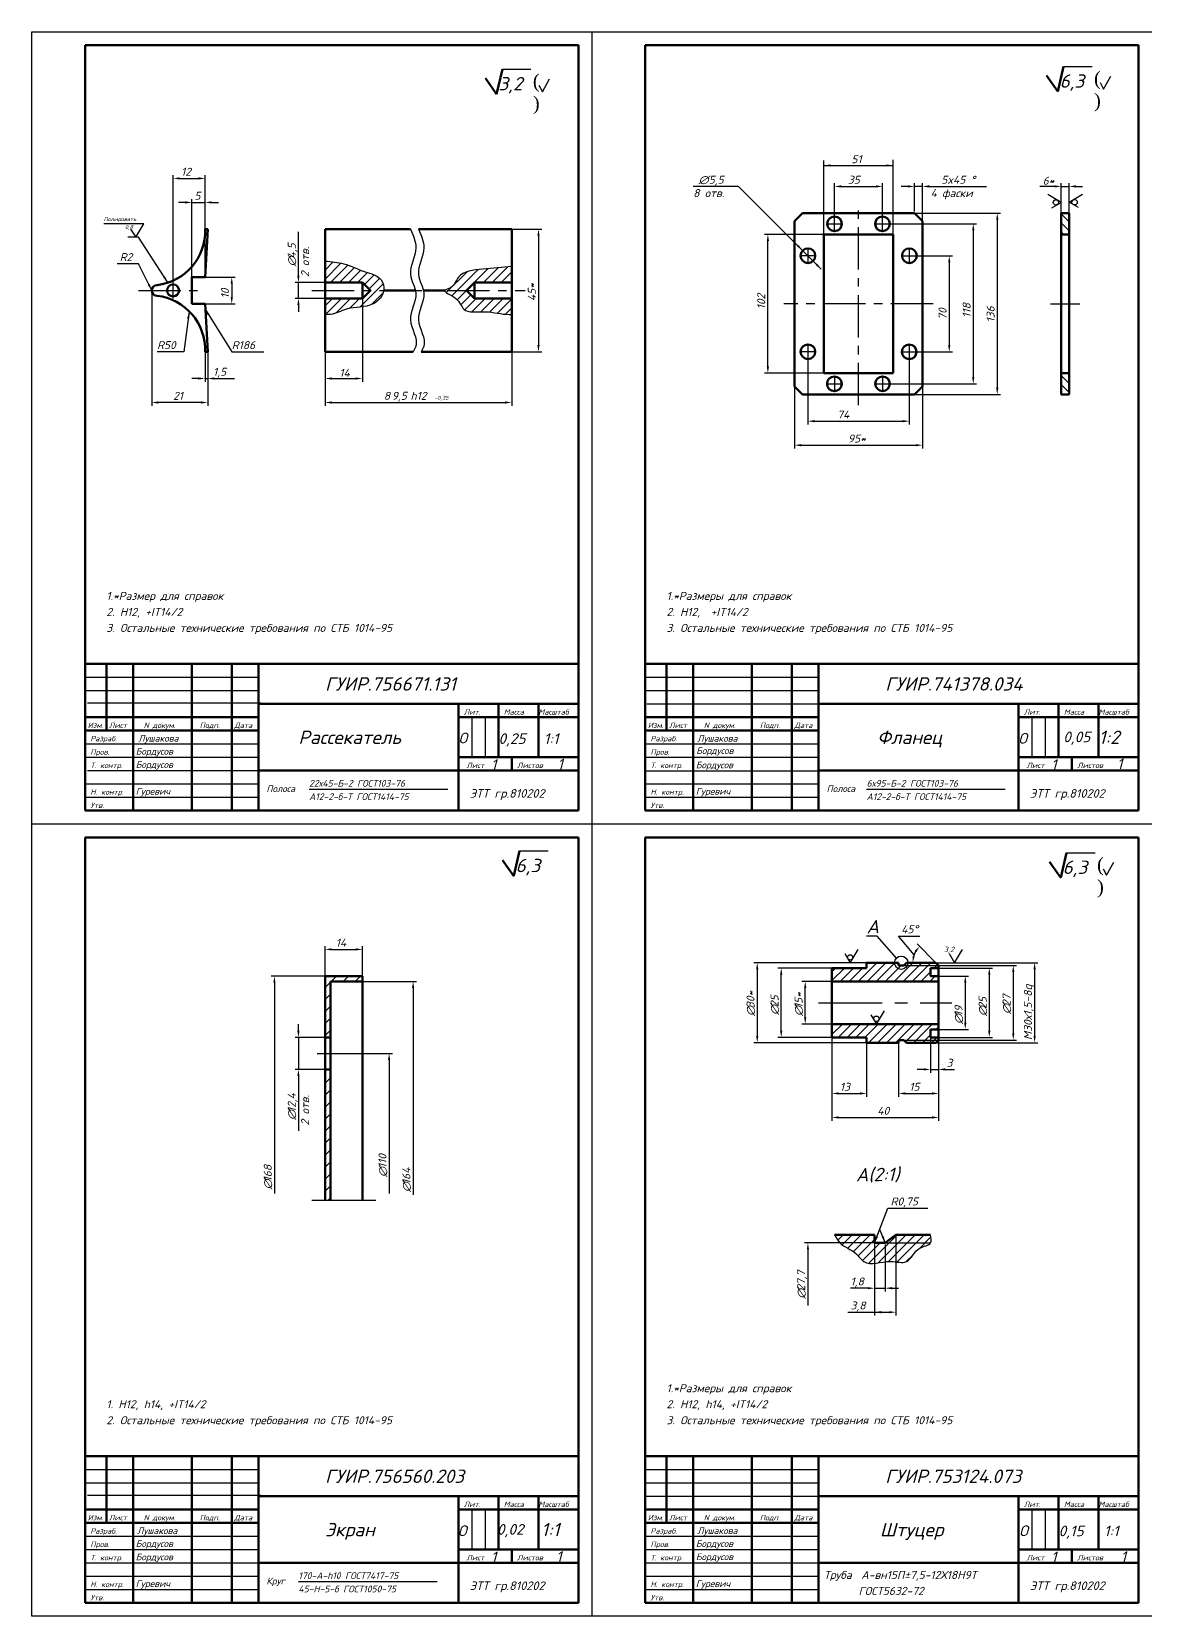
# Model space of a CAD drawing. Header units: millimetres. Extents: x 0 to 840, y 0 to 594.
# Drawn here: x 0 to 418, y 0 to 594 of the extents above; entities that cross this region are included whole.
import ezdxf

# ---------------------------------------------------------------- set-up
doc = ezdxf.new("R2010")
doc.units = ezdxf.units.MM
doc.linetypes.add('CENTER', pattern=[50.8, 31.75, -6.35, 6.35, -6.35])
for name, color, linetype in [('1', 2, 'Continuous'), ('Razmer', 3, 'Continuous'), ('разм', 3, 'Continuous'), ('РАМКА', 7, 'Continuous'), ('тон', 2, 'Continuous')]:
    doc.layers.add(name, color=color, linetype=linetype)
doc.layers.add('2', color=1, linetype='Continuous', lineweight=60)
doc.layers.add('тол', color=1, linetype='Continuous', lineweight=60)
doc.styles.add('ADRF1', font='romans', dxfattribs={"oblique": 15})
doc.dimstyles.new('ISO-25', dxfattribs={"dimtxt": 2.5, "dimasz": 2.5, "dimexe": 1.25, "dimexo": 0.625, "dimtad": 1, "dimtxsty": 'Standard', "dimcen": 2.5, "dimadec": 0, "dimazin": 0, "dimtfac": 1, "dimtmove": 0, "dimatfit": 3, "dimfxl": 1, "dimarcsym": 0})

msp = doc.modelspace()

# ---------------------------------------------------------------- hatches: boundary and pattern name
at = {"layer": '1'}
h = msp.add_hatch(dxfattribs=at)
h.set_pattern_fill('ANSI31', scale=0.75, style=0)
h.set_pattern_definition([(45, (220, 0), (-1.683798, 1.683798), [])])
h.paths.add_polyline_path([(325, 216), (327, 216), (340, 216), (340, 217), (337, 217), (337, 220), (340, 220), (340, 222), (300, 222), (300, 217), (313, 217), (313, 215), (325, 215)])
h.paths.add_polyline_path([(339, 215), (340, 216), (327, 216), (328, 215)], flags=17)
h.paths.add_polyline_path([(327, 244), (325, 244), (325, 245), (313, 245), (313, 243), (300, 243), (300, 238), (340, 238), (340, 240), (337, 240), (337, 243), (340, 243), (340, 244)])
h.paths.add_polyline_path([(328, 245), (327, 244), (340, 244), (339, 245)], flags=17)
h = msp.add_hatch(dxfattribs=at)
h.set_pattern_fill('ANSI31', scale=0.75, style=0)
h.set_pattern_definition([(45, (171, 3), (-1.683798, 1.683798), [])])
edge = h.paths.add_edge_path()
edge.add_spline(control_points=[(301, 143), (301.59209, 141.91703), (303.36837, 138.66811), (308.64463, 137.26381), (312.92583, 130.59917), (320.53838, 134.11805), (329.05721, 131.43471), (331.31994, 138.57119), (336.39269, 138.92731), (337, 140)], knot_values=[0, 0, 0, 0, 3.605551275, 10.816653826, 15.059294514, 25.059294514, 31.059294514, 38.130362325, 42.60249828, 42.60249828, 42.60249828, 42.60249828], degree=3, periodic=0)
edge.add_line((337, 140), (320, 140))
edge.add_line((320, 140), (316, 140))
edge.add_line((316, 140), (316, 143))
edge.add_line((316, 143), (301, 143))
edge = h.paths.add_edge_path()
edge.add_spline(control_points=[(337, 140), (337.4074, 140.71958), (337.2037, 141.85979), (337, 143)], knot_values=[42.60249828, 42.60249828, 42.60249828, 42.60249828, 45.60249828, 45.60249828, 45.60249828, 45.60249828], degree=3, periodic=0)
edge.add_line((337, 143), (324, 143))
edge.add_line((324, 143), (320, 140))
edge.add_line((320, 140), (337, 140))
at = {"layer": 'разм'}
h = msp.add_hatch(dxfattribs=at)
h.set_pattern_fill('ANSI31', scale=0.75, angle=90, style=0)
h.set_pattern_definition([(135, (206, 278), (-1.683798, -1.683798), [])])
h.paths.add_polyline_path([(389, 466), (386, 466), (386, 458), (389, 458)])
h.paths.add_polyline_path([(389, 526), (386, 526), (386, 524.625), (386, 518), (389, 518)])
h = msp.add_hatch(dxfattribs=at)
h.set_pattern_fill('ANSI31', style=0)
h.paths.add_polyline_path([(112, 205), (110, 205), (110, 156), (112, 156)])
h.paths.add_polyline_path([(112, 238), (124, 238), (124, 240), (110, 240), (110, 217), (112, 217)])
at = {"layer": 'тон'}
h = msp.add_hatch(dxfattribs=at)
h.set_pattern_fill('ANSI31', scale=0.75, style=0)
h.set_pattern_definition([(45, (0, 297), (-1.683798, 1.683798), [])])
edge = h.paths.add_edge_path()
edge.add_spline(control_points=[(110, 488), (110.67248, 487.96724), (113.47151, 487.83087), (119.02765, 491.31623), (127.17603, 490.06791), (131.68569, 494.83157), (132, 497)], knot_values=[26.446381115, 26.446381115, 26.446381115, 26.446381115, 28.446381115, 34.770936436, 44.968975463, 51.3720997, 51.3720997, 51.3720997, 51.3720997], degree=3, periodic=0)
edge.add_line((132, 497), (127, 497))
edge.add_line((127, 497), (124, 494))
edge.add_line((124, 494), (110, 494))
edge.add_line((110, 494), (110, 488))
edge = h.paths.add_edge_path()
edge.add_spline(control_points=[(132, 497), (132.20239, 498.3963), (131.18182, 502.42496), (124.10478, 503.91044), (117.65089, 507.36448), (112.38471, 507.80192), (110, 508)], knot_values=[0, 0, 0, 0, 4.123105626, 10.831309558, 19.375313303, 26.446381115, 26.446381115, 26.446381115, 26.446381115], degree=3, periodic=0)
edge.add_line((110, 508), (110, 500))
edge.add_line((110, 500), (124, 500))
edge.add_line((124, 500), (127, 497))
edge.add_line((127, 497), (132, 497))
edge = h.paths.add_edge_path()
edge.add_line((163, 497), (155, 497))
edge.add_spline(control_points=[(155, 497), (154.38856, 496.30232), (160.31452, 494.38331), (161.52084, 488.14777), (170.89877, 489.70019), (176.30156, 487.96367), (179.66546, 487.99671), (180, 488)], knot_values=[27.768261975, 27.768261975, 27.768261975, 27.768261975, 32.768261975, 37.768261975, 45.830519723, 54.885904862, 55.885904862, 55.885904862, 55.885904862, 55.885904862], degree=3, periodic=0)
edge.add_line((180, 488), (180, 494))
edge.add_line((180, 494), (166, 494))
edge.add_line((166, 494), (163, 497))
edge = h.paths.add_edge_path()
edge.add_spline(control_points=[(180, 506), (176.4928, 505.67958), (169.97328, 505.08396), (159.81042, 504.1768), (158.47173, 498.15224), (155.27344, 497.31201), (155, 497)], knot_values=[0, 0, 0, 0, 11.045361017, 20.532193998, 25.532193998, 27.768261975, 27.768261975, 27.768261975, 27.768261975], degree=3, periodic=0)
edge.add_line((155, 497), (163, 497))
edge.add_line((163, 497), (166, 500))
edge.add_line((166, 500), (180, 500))
edge.add_line((180, 500), (180, 506))

# ---------------------------------------------------------------- linework, layer by layer
at = {"layer": '1', "color": 7}
for p, q in [((327, 244), (340, 244)), ((327, 216), (340, 216)), ((320, 140), (337, 140))]:
    msp.add_line(p, q, dxfattribs=at)
at = {"layer": '1', "color": 7, "linetype": 'CENTER', "ltscale": 0.75}
msp.add_line((295, 230), (345, 230), dxfattribs=at)
at = {"layer": '1', "color": 7}
msp.add_spline([(301, 143), (303, 140), (309, 136), (312, 133), (322, 133), (328, 133), (333, 138), (337, 140), (337, 143)], degree=3, dxfattribs=at)
at = {"layer": '2', "color": 7}
for p, q in [((313, 245), (325, 245)), ((313, 243), (313, 245)), ((325, 245), (325, 244)), ((325, 244), (327, 244)), ((327, 244), (328, 245)), ((328, 245), (339, 245)), ((339, 245), (340, 244)), ((340, 216), (340, 244)), ((300, 217), (300, 243)), ((300, 243), (313, 243)), ((300, 238), (340, 238)), ((337, 240), (337, 243)), ((337, 243), (340, 243)), ((340, 240), (337, 240)), ((300, 222), (340, 222)), ((337, 220), (337, 217)), ((340, 220), (337, 220)), ((300, 217), (313, 217)), ((313, 217), (313, 215)), ((313, 215), (325, 215)), ((325, 216), (327, 216)), ((325, 215), (325, 216)), ((327, 216), (328, 215)), ((328, 215), (339, 215)), ((337, 217), (340, 217)), ((339, 215), (340, 216)), ((301, 143), (316, 143)), ((316, 143), (316, 140)), ((320, 140), (324, 143)), ((324, 143), (337, 143)), ((316, 140), (320, 140))]:
    msp.add_line(p, q, dxfattribs=at)
at = {"layer": 'Razmer', "color": 7}
for p, q in [((176.48509, 579.96225), (187.18024, 579.96225)), ((386.87211, 580.95723), (397.56726, 580.95723)), ((182.90434, 286.90346), (193.59949, 286.90346)), ((387.99354, 286.25213), (398.68868, 286.25213))]:
    msp.add_line(p, q, dxfattribs=at)
at = {"layer": 'разм', "color": 7, "lineweight": 50}
for p, q in [((170.12223, 576.55649), (174.28751, 570.55649)), ((174.31351, 570.60585), (176.49814, 579.96319)), ((380.50925, 577.55147), (384.67453, 571.55147)), ((384.70053, 571.60084), (386.88516, 580.95817)), ((180.73276, 277.54706), (182.91738, 286.9044)), ((385.82195, 276.89573), (388.00658, 286.25306)), ((176.54148, 283.49769), (180.70676, 277.49769)), ((381.63068, 282.84636), (385.79596, 276.84636))]:
    msp.add_line(p, q, dxfattribs=at)
at = {"layer": 'разм', "color": 7, "lineweight": -3}
for p, q in [((191.49466, 571.50366), (194.1765, 576.36651)), ((401.88168, 572.49864), (404.56352, 577.36149)), ((190.14103, 573.91323), (191.49466, 571.50366)), ((400.52805, 574.90822), (401.88168, 572.49864)), ((386, 530), (381, 533)), ((382.5, 528), (386, 530)), ((389.00749, 530.04101), (394.00749, 533.04101)), ((392.50749, 528.04101), (389.00749, 530.04101)), ((37, 520), (39, 517)), ((39, 517), (42, 522)), ((401.64947, 280.20311), (403.0031, 277.79353)), ((403.0031, 277.79353), (405.68495, 282.65639)), ((306.85428, 245), (309.85428, 250)), ((346, 245), (349, 250)), ((304.85428, 248.5), (306.85428, 245)), ((344, 248.5), (346, 245)), ((316.65968, 222), (319.65968, 227)), ((314.65968, 225.5), (316.65968, 222))]:
    msp.add_line(p, q, dxfattribs=at)
at = {"layer": 'разм', "color": 7}
for p, q in [((296.99518, 517.92402), (297.01082, 545.72868)), ((297.00908, 543.85164), (323.01385, 543.85164)), ((323, 518), (323.01471, 545.99769)), ((53, 498.625), (53, 540.25)), ((55.5, 539), (62.5, 539)), ((65, 502.625), (65, 540.25)), ((301, 522.625), (301, 537.25)), ((303.5, 536), (316.5, 536)), ((319, 522.625), (319, 537.25)), ((328.5, 536), (326, 536)), ((331, 526.625), (331, 537.25)), ((334, 536), (331, 536)), ((334, 520.625), (334, 537.25)), ((336.5, 536), (358, 536)), ((383.5, 536), (378, 536)), ((386, 524.625), (386, 537.25)), ((386, 536), (389, 536)), ((389, 524.625), (389, 537.25)), ((391.5, 536), (394, 536)), ((57.5, 530), (55, 530)), ((60, 501.625), (60, 531.25)), ((60, 530), (65, 530)), ((65, 502.625), (65, 531.25)), ((67.5, 530), (70, 530)), ((328.625, 526), (363.25, 526)), ((362, 523.5), (362, 460.5)), ((42, 522), (27, 522)), ((40, 517), (36, 517)), ((100, 502.5), (100, 519)), ((176.625, 520), (191.25, 520)), ((190, 517.5), (190, 476.5)), ((299.375, 518), (274.75, 518)), ((319.625, 522), (354.25, 522)), ((353, 519.5), (353, 464.5)), ((276, 468.5), (276, 515.5)), ((329.625, 510), (345.25, 510)), ((344, 507.5), (344, 476.5)), ((64.625, 502), (76.25, 502)), ((75, 499.5), (75, 494.5)), ((111.375, 500), (98.75, 500)), ((100, 494), (100, 500)), ((45, 496.375), (45, 453.75)), ((111.375, 494), (98.75, 494)), ((110, 496.375), (110, 462.75)), ((124, 496.375), (124, 462.75)), ((64.625, 492), (76.25, 492)), ((100, 491.5), (100, 489)), ((110, 477.375), (110, 453.75)), ((180, 477.375), (180, 453.75)), ((65, 474), (65, 462.75)), ((66, 474), (66, 462.75)), ((66, 473.375), (66, 453.75)), ((176.625, 474), (191.25, 474)), ((291, 473.375), (291, 446.75)), ((329, 473.375), (329, 446.75)), ((329.625, 474), (345.25, 474)), ((62.5, 464), (60, 464)), ((65, 464), (66, 464)), ((68.5, 464), (76, 464)), ((112.5, 464), (121.5, 464)), ((299.375, 466), (274.75, 466)), ((286, 462.375), (286, 437.75)), ((319.625, 462), (354.25, 462)), ((328.625, 458), (363.25, 458)), ((334, 462.375), (334, 437.75)), ((63.5, 455), (47.5, 455)), ((112.5, 455), (177.5, 455)), ((293.5, 448), (326.5, 448)), ((288.5, 439), (331.5, 439)), ((104, 310), (156, 310)), ((313, 310), (365, 310)), ((110, 238.625), (110, 251.25)), ((112.5, 250), (121.5, 250)), ((124, 238.625), (124, 251.25)), ((317, 255), (313, 255)), ((324.2513, 246.7487), (317, 255)), ((330.82382, 248.01141), (325, 255)), ((325, 255), (333, 255)), ((339, 245), (331.95501, 252.04499)), ((313.375, 245), (270.75, 245)), ((337.625, 245), (377.25, 245)), ((339.625, 244), (369.25, 244)), ((111.375, 240), (89.75, 240)), ((121.625, 238), (144.25, 238)), ((272, 242.5), (272, 217.5)), ((303.375, 243), (279.75, 243)), ((281, 219.5), (281, 240.5)), ((300.375, 238), (288.75, 238)), ((339.625, 243), (360.25, 243)), ((339.625, 240), (351.25, 240)), ((359, 240.5), (359, 219.5)), ((368, 241.5), (368, 218.5)), ((376, 242.5), (376, 217.5)), ((91, 237.5), (91, 158.5)), ((143, 235.5), (143, 158)), ((290, 224.5), (290, 235.5)), ((350, 237.5), (350, 222.5)), ((100, 219.5), (100, 222)), ((300.375, 222), (288.75, 222)), ((339.625, 220), (351.25, 220)), ((110.375, 217), (98.75, 217)), ((100, 217), (100, 205)), ((313.375, 215), (270.75, 215)), ((303.375, 217), (279.75, 217)), ((300, 218.375), (300, 194.75)), ((313, 216), (313, 194.75)), ((325, 215.375), (325, 194.75)), ((337, 217.375), (337, 203.75)), ((337.625, 215), (377.25, 215)), ((339.625, 217), (360.25, 217)), ((339.625, 216), (369.25, 216)), ((340, 217.375), (340, 203.75)), ((340, 215.375), (340, 194.75)), ((114.625, 211), (135.25, 211)), ((134, 208.5), (134, 158.5)), ((110.375, 205), (98.75, 205)), ((100, 202.5), (100, 182)), ((300, 204.375), (300, 185.75)), ((334.5, 205), (332, 205)), ((337, 205), (340, 205)), ((340, 204.375), (340, 185.75)), ((342.5, 205), (346, 205)), ((302.5, 196), (310.5, 196)), ((327.5, 196), (337.5, 196)), ((302.5, 187), (337.5, 187)), ((316.375, 140), (289.75, 140)), ((291, 137.5), (291, 116.5)), ((316, 140.375), (316, 121.75)), ((320, 139.375), (320, 121.75)), ((324, 142.375), (324, 112.75)), ((316, 129.375), (316, 112.75)), ((313.5, 123), (307, 123)), ((316, 123), (320, 123)), ((322.5, 123), (325, 123)), ((306, 114), (321.5, 114)), ((100, 13), (152, 13))]:
    msp.add_line(p, q, dxfattribs=at)
at = {"layer": 'разм', "color": 7, "extrusion": (0, 0, -1)}
msp.add_line((289, 512), (296, 505), dxfattribs=at)
at = {"layer": 'разм', "color": 7}
for centre, radius in [((384, 530), 1), ((391.00749, 530.04101), 1), ((306.85428, 247), 1), ((326, 245), 2.5), ((316.65968, 224), 1)]:
    msp.add_circle(centre, radius, dxfattribs=at)
msp.add_arc((339, 245), 8.71312, 151.4964299, 163.5035701, dxfattribs=at)
for points in [[(299.51, 544.26941), (299.51, 543.43608), (297.01, 543.85275)], [(320.49227, 544.27095), (320.49227, 543.43762), (322.99227, 543.85429)], [(55.5, 539.41667), (55.5, 538.58333), (53, 539)], [(62.5, 539.41667), (62.5, 538.58333), (65, 539)], [(303.5, 536.41667), (303.5, 535.58333), (301, 536)], [(316.5, 536.41667), (316.5, 535.58333), (319, 536)], [(328.5, 536.41667), (328.5, 535.58333), (331, 536)], [(336.5, 536.41667), (336.5, 535.58333), (334, 536)], [(383.5, 536.41667), (383.5, 535.58333), (386, 536)], [(391.5, 536.41667), (391.5, 535.58333), (389, 536)], [(57.5, 530.41667), (57.5, 529.58333), (60, 530)], [(67.5, 530.41667), (67.5, 529.58333), (65, 530)], [(361.58333, 523.5), (362.41667, 523.5), (362, 526)], [(189.58333, 517.5), (190.41667, 517.5), (190, 520)], [(275.58333, 515.5), (276.41667, 515.5), (276, 518)], [(352.58333, 519.5), (353.41667, 519.5), (353, 522)], [(343.58333, 507.5), (344.41667, 507.5), (344, 510)], [(74.58333, 499.5), (75.41667, 499.5), (75, 502)], [(99.58333, 502.5), (100.41667, 502.5), (100, 500)], [(74.58333, 494.5), (75.41667, 494.5), (75, 492)], [(99.58333, 491.5), (100.41667, 491.5), (100, 494)], [(189.58333, 476.5), (190.41667, 476.5), (190, 474)], [(343.58333, 476.5), (344.41667, 476.5), (344, 474)], [(62.5, 464.41667), (62.5, 463.58333), (65, 464)], [(68.5, 464.41667), (68.5, 463.58333), (66, 464)], [(112.5, 464.41667), (112.5, 463.58333), (110, 464)], [(121.5, 464.41667), (121.5, 463.58333), (124, 464)], [(275.58333, 468.5), (276.41667, 468.5), (276, 466)], [(352.58333, 464.5), (353.41667, 464.5), (353, 462)], [(361.58333, 460.5), (362.41667, 460.5), (362, 458)], [(47.5, 455.41667), (47.5, 454.58333), (45, 455)], [(63.5, 455.41667), (63.5, 454.58333), (66, 455)], [(112.5, 455.41667), (112.5, 454.58333), (110, 455)], [(177.5, 455.41667), (177.5, 454.58333), (180, 455)], [(293.5, 448.41667), (293.5, 447.58333), (291, 448)], [(326.5, 448.41667), (326.5, 447.58333), (329, 448)], [(288.5, 439.41667), (288.5, 438.58333), (286, 439)], [(331.5, 439.41667), (331.5, 438.58333), (334, 439)], [(112.5, 250.41667), (112.5, 249.58333), (110, 250)], [(121.5, 250.41667), (121.5, 249.58333), (124, 250)], [(331.00917, 249.40733), (331.67687, 248.90871), (332.83889, 251.16111)], [(271.58333, 242.5), (272.41667, 242.5), (272, 245)], [(331.05789, 247.41436), (330.23318, 247.53392), (330.28688, 245)], [(367.58333, 241.5), (368.41667, 241.5), (368, 244)], [(375.58333, 242.5), (376.41667, 242.5), (376, 245)], [(90.58333, 237.5), (91.41667, 237.5), (91, 240)], [(142.58333, 235.5), (143.41667, 235.5), (143, 238)], [(280.58333, 240.5), (281.41667, 240.5), (281, 243)], [(289.58333, 235.5), (290.41667, 235.5), (290, 238)], [(349.58333, 237.5), (350.41667, 237.5), (350, 240)], [(358.58333, 240.5), (359.41667, 240.5), (359, 243)], [(289.58333, 224.5), (290.41667, 224.5), (290, 222)], [(349.58333, 222.5), (350.41667, 222.5), (350, 220)], [(99.58333, 219.5), (100.41667, 219.5), (100, 217)], [(271.58333, 217.5), (272.41667, 217.5), (272, 215)], [(280.58333, 219.5), (281.41667, 219.5), (281, 217)], [(358.58333, 219.5), (359.41667, 219.5), (359, 217)], [(367.58333, 218.5), (368.41667, 218.5), (368, 216)], [(375.58333, 217.5), (376.41667, 217.5), (376, 215)], [(133.58333, 208.5), (134.41667, 208.5), (134, 211)], [(99.58333, 202.5), (100.41667, 202.5), (100, 205)], [(334.5, 205.41667), (334.5, 204.58333), (337, 205)], [(342.5, 205.41667), (342.5, 204.58333), (340, 205)], [(302.5, 196.41667), (302.5, 195.58333), (300, 196)], [(310.5, 196.41667), (310.5, 195.58333), (313, 196)], [(327.5, 196.41667), (327.5, 195.58333), (325, 196)], [(337.5, 196.41667), (337.5, 195.58333), (340, 196)], [(302.5, 187.41667), (302.5, 186.58333), (300, 187)], [(337.5, 187.41667), (337.5, 186.58333), (340, 187)], [(290.58333, 137.5), (291.41667, 137.5), (291, 140)], [(313.5, 123.41667), (313.5, 122.58333), (316, 123)], [(322.5, 123.41667), (322.5, 122.58333), (320, 123)], [(318.5, 114.41667), (318.5, 113.58333), (316, 114)], [(321.5, 114.41667), (321.5, 113.58333), (324, 114)]]:
    msp.add_solid(points, dxfattribs=at)
at = {"layer": 'разм', "color": 7, "extrusion": (0, 0, -1)}
msp.add_solid([(-295.06239, 506.52686), (-293, 508), (-294.47314, 505.93761)], dxfattribs=at)
at = {"layer": 'РАМКА', "color": 7, "lineweight": -3}
for p, q in [((0, 589), (0, 594)), ((0, 594), (840, 594)), ((210, 594), (210, 0)), ((0, 0), (0, 589)), ((840, 297), (0, 297)), ((20, 0), (0, 0)), ((840, 0), (20, 0))]:
    msp.add_line(p, q, dxfattribs=at)
at = {"layer": 'РАМКА', "color": 7, "lineweight": 60}
for p, q in [((20, 589), (205, 589)), ((20, 302), (20, 589)), ((205, 589), (205, 302)), ((230, 589), (415, 589)), ((230, 302), (230, 589)), ((415, 589), (415, 302)), ((205, 357), (20, 357)), ((28, 357), (28, 332)), ((38, 357), (38, 302)), ((60, 357), (60, 302)), ((75, 357), (75, 302)), ((85, 357), (85, 302)), ((415, 357), (230, 357)), ((238, 357), (238, 332)), ((248, 357), (248, 302)), ((270, 357), (270, 302)), ((285, 357), (285, 302)), ((295, 357), (295, 302)), ((85, 342), (205, 342)), ((160, 342), (160, 302)), ((175, 342), (175, 322)), ((190, 342), (190, 322)), ((295, 342), (415, 342)), ((370, 342), (370, 302)), ((385, 342), (385, 322)), ((400, 342), (400, 322)), ((20, 337), (85, 337)), ((160, 337), (205, 337)), ((230, 337), (295, 337)), ((370, 337), (415, 337)), ((20, 332), (85, 332)), ((230, 332), (295, 332)), ((160, 322), (205, 322)), ((180, 322), (180, 317)), ((370, 322), (415, 322)), ((390, 322), (390, 317)), ((85, 317), (205, 317)), ((295, 317), (415, 317)), ((205, 302), (20, 302)), ((415, 302), (230, 302)), ((20, 292), (205, 292)), ((20, 5), (20, 292)), ((205, 292), (205, 5)), ((230, 292), (415, 292)), ((230, 5), (230, 292)), ((415, 292), (415, 5)), ((205, 60), (20, 60)), ((28, 60), (28, 35)), ((38, 60), (38, 5)), ((60, 60), (60, 5)), ((75, 60), (75, 5)), ((85, 60), (85, 5)), ((415, 60), (230, 60)), ((238, 60), (238, 35)), ((248, 60), (248, 5)), ((270, 60), (270, 5)), ((285, 60), (285, 5)), ((295, 60), (295, 5)), ((85, 45), (205, 45)), ((160, 45), (160, 5)), ((175, 45), (175, 25)), ((190, 45), (190, 25)), ((295, 45), (415, 45)), ((370, 45), (370, 5)), ((385, 45), (385, 25)), ((400, 45), (400, 25)), ((20, 40), (85, 40)), ((160, 40), (205, 40)), ((230, 40), (295, 40)), ((370, 40), (415, 40)), ((20, 35), (85, 35)), ((230, 35), (295, 35)), ((160, 25), (205, 25)), ((180, 25), (180, 20)), ((370, 25), (415, 25)), ((390, 25), (390, 20)), ((85, 20), (205, 20)), ((295, 20), (415, 20)), ((205, 5), (20, 5)), ((415, 5), (230, 5))]:
    msp.add_line(p, q, dxfattribs=at)
at = {"layer": 'РАМКА', "color": 7}
for p, q in [((20, 357), (20, 302)), ((230, 357), (230, 302)), ((20, 352), (85, 352)), ((230, 352), (295, 352)), ((20, 347), (85, 347)), ((230, 347), (295, 347)), ((20.89699, 342.36898), (85.89699, 342.36898)), ((230.60424, 342.10252), (295.60424, 342.10252)), ((165, 337), (165, 322)), ((170, 337), (170, 322)), ((375, 337), (375, 322)), ((380, 337), (380, 322)), ((20, 327), (85, 327)), ((230, 327), (295, 327)), ((20, 322), (85, 322)), ((230, 322), (295, 322)), ((20.89699, 317.02749), (85.89699, 317.02749)), ((230.34944, 316.891), (295.34944, 316.891)), ((20, 312), (85, 312)), ((230, 312), (295, 312)), ((20, 307), (85, 307)), ((230, 307), (295, 307)), ((20, 60), (20, 5)), ((230, 60), (230, 5)), ((20, 55), (85, 55)), ((230, 55), (295, 55)), ((20, 50), (85, 50)), ((230, 50), (295, 50)), ((20.88888, 45.35549), (85.88888, 45.35549)), ((230.0745, 45.06607), (295.0745, 45.06607)), ((165, 40), (165, 25)), ((170, 40), (170, 25)), ((375, 40), (375, 25)), ((380, 40), (380, 25)), ((20, 30), (85, 30)), ((230, 30), (295, 30)), ((20, 25), (85, 25)), ((230, 25), (295, 25)), ((20.5214, 20.01399), (85.5214, 20.01399)), ((230.0745, 20.04952), (295.0745, 20.04952)), ((20, 15), (85, 15)), ((230, 15), (295, 15)), ((20, 10), (85, 10)), ((230, 10), (295, 10))]:
    msp.add_line(p, q, dxfattribs=at)
at = {"layer": 'тол', "color": 7}
for p, q in [((289, 526), (286, 523)), ((286, 461), (286, 523)), ((331, 526), (289, 526)), ((331, 526), (334, 523)), ((334, 461), (334, 523)), ((386, 458), (386, 526)), ((386, 526), (389, 526)), ((389, 526), (389, 458)), ((66, 520), (65, 502)), ((65, 520), (66, 520)), ((110, 474), (110, 520)), ((110, 520), (142, 520)), ((145, 520), (180, 520)), ((180, 520), (180, 474)), ((297, 466), (297, 518)), ((297, 518), (323, 518)), ((323, 466), (323, 518)), ((386, 518), (389, 518)), ((60, 502), (65, 502)), ((60, 492), (60, 502)), ((110, 500), (124, 500)), ((124, 500), (127, 497)), ((124, 500), (124, 494)), ((163, 497), (166, 500)), ((180, 500), (166, 500)), ((166, 500), (166, 494)), ((124, 494), (110, 494)), ((127, 497), (124, 494)), ((132, 497), (143.84259, 497)), ((146.84259, 497), (155, 497)), ((166, 494), (163, 497)), ((166, 494), (180, 494)), ((65, 492), (60, 492)), ((66, 474), (65, 492)), ((65, 474), (66, 474)), ((143, 474), (110, 474)), ((180, 474), (146, 474)), ((297, 466), (323, 466)), ((386, 466), (389, 466)), ((286, 461), (289, 458)), ((289, 458), (331, 458)), ((331, 458), (334, 461)), ((389, 458), (386, 458)), ((110, 240), (110, 156)), ((110, 240), (124, 240)), ((112, 238), (112, 156)), ((124, 238), (112, 238)), ((124, 240), (124, 156)), ((112, 217), (110, 217)), ((112, 205), (110, 205))]:
    msp.add_line(p, q, dxfattribs=at)
at = {"layer": 'тол', "color": 7, "lineweight": 60}
for centre in [(300.9908, 521.96935), (318.95555, 521.96935), (291.03425, 510.04105), (329.0473, 510.02242), (291.01569, 474.01196), (328.97911, 473.99015), (300.94769, 461.99639), (318.9898, 462.01924)]:
    msp.add_circle(centre, 2.75, dxfattribs=at)
at = {"layer": 'тол', "color": 7}
msp.add_circle((53, 497), 2.25, dxfattribs=at)
for centre, radius, start, end in [((44.6485, 519.22985), 20.36606, 276.63024227, 2.16716844), ((47, 497), 2, 90, 270), ((44.6485, 474.77015), 20.36606, 357.83283156, 83.36975773)]:
    msp.add_arc(centre, radius, start, end, dxfattribs=at)
at = {"layer": 'тон', "color": 7, "linetype": 'CENTER', "ltscale": 0.5}
for p, q in [((310, 454), (310, 530)), ((40, 497), (65, 497)), ((105, 497), (185, 497)), ((338, 492), (282, 492))]:
    msp.add_line(p, q, dxfattribs=at)
at = {"layer": 'тон', "color": 7}
for p, q in [((301, 519), (301, 525)), ((319, 519), (319, 525)), ((298, 522), (304, 522)), ((316, 522), (322, 522)), ((291, 513), (291, 507)), ((329, 513), (329, 507)), ((294, 510), (288, 510)), ((326, 510), (332, 510)), ((53, 494), (53, 500)), ((382, 492), (393, 492)), ((291, 477), (291, 471)), ((329, 477), (329, 471)), ((294, 474), (288, 474)), ((326, 474), (332, 474)), ((301, 465), (301, 459)), ((319, 465), (319, 459)), ((298, 462), (304, 462)), ((316, 462), (322, 462)), ((107, 211), (115, 211)), ((105, 156), (129, 156))]:
    msp.add_line(p, q, dxfattribs=at)
for points in [[(142, 520), (144, 513), (142, 503), (144, 496), (142, 486), (144, 476), (143, 474)], [(145, 520), (147, 513), (145, 503), (147, 496), (145, 486), (147, 476), (146, 474)], [(110, 508), (117, 507), (125, 504), (131, 501), (132, 497), (128, 492), (118, 490), (112, 488), (110, 488)], [(180, 506), (169, 505), (160, 502), (157, 498), (155, 497), (159, 494), (162, 490), (170, 489), (179, 488), (180, 488)]]:
    msp.add_spline(points, degree=3, dxfattribs=at)

# ---------------------------------------------------------------- texts
at = {"layer": 'разм', "color": 7, "style": 'ADRF1', "oblique": 15}
for s, height, p in [('3,2', 5, (175, 572)), ('6,3', 5, (385.38702, 572.99498)), ('51', 3, (307.32598, 544.7014)), ('12', 3, (56, 540)), ('8 отв.', 3, (248, 532)), ('∅5,5', 3, (250, 537)), ('35', 3, (306, 537)), ('4 фаски', 3, (337, 532)), ('5x45', 3, (341, 537)), ('°', 3, (352, 537)), ('6*', 3, (379, 536.625)), ('5', 3, (61, 531)), ('Полировать', 1.5, (27, 523)), ('0,8', 1.5, (35, 520)), ('R2', 3, (33, 508)), ('R50', 3, (47, 475)), ('R186', 3, (75, 475)), ('1,5', 3, (68, 465)), ('14', 3, (115.33333, 464.625)), ('21', 3, (53, 456)), ('8', 3, (132, 456)), ('9,5', 3, (135, 456)), ('h12', 3, (142, 456)), ('-0,35', 1.5, (151, 456)), ('74', 3, (302, 449)), ('95*', 3, (306.00765, 440)), ('1.*Размер для справок', 3, (28, 381)), ('1.*Размеры для справок', 3, (238, 381)), ('2. Н12, +IT14/2', 3, (28, 375)), ('2. Н12,  +IT14/2', 3, (238, 375)), ('3. Остальные технические требования по СТБ 1014-95', 3, (28, 369)), ('3. Остальные технические требования по СТБ 1014-95', 3, (238, 369)), ('ГУИР.756671.131', 5, (110, 347)), ('ГУИР.741378.034', 5, (320, 347)), ('Лушакова', 2.5, (39.97075, 327.87705)), ('Рассекатель', 5, (100, 327)), ('О', 4, (160.02084, 327.2373)), ('0,25', 4, (175, 327)), ('1:1', 4, (192, 327)), ('Лушакова', 2.5, (249.52381, 327.83333)), ('Фланец', 5, (317, 327)), ('О', 4, (369.89963, 327.11205)), ('0,05', 4, (386.73131, 327.65491)), ('1:2', 5, (400, 327)), ('Бордусов', 2.5, (39, 323)), ('1', 4, (172.17565, 317.25964)), ('1', 4, (197.10662, 317.48896)), ('Бордусов', 2.5, (249.13558, 323.24053)), ('1', 4, (382.17565, 317.25964)), ('1', 4, (406.86603, 317.55905)), ('Бордусов', 2.5, (39, 318.02749)), ('Бордусов', 2.5, (249, 317.891)), ('Гуревич', 2.5, (39, 308)), ('Полоса', 2.5, (88, 309)), ('22х45-Б-2 ГОСТ103-76', 2.5, (104, 311)), ('ЭТТ гр.810202', 3.2, (164.24009, 306.86919)), ('Гуревич', 2.5, (249, 308)), ('Полоса', 2.5, (298, 309)), ('6х95-Б-2 ГОСТ103-76', 2.5, (313, 311)), ('ЭТТ гр.810202', 3.2, (374.24009, 306.86919)), ('А12-2-б-Т ГОСТ1414-75', 2.5, (104, 306)), ('А12-2-б-Т ГОСТ1414-75', 2.5, (313, 306)), ('6,3', 5, (181.41925, 278.94121)), ('6,3', 5, (386.50845, 278.28987)), ('14', 3, (114, 251)), ('3,2', 2, (342, 249)), ('3', 3, (343, 206)), ('13', 3, (303, 197)), ('15', 3, (329, 197)), ('40', 3, (317, 188)), ('R0,75', 3, (322, 154)), ('1,8', 3, (307, 124)), ('3,8', 3, (307, 115)), ('1.*Размеры для справок', 3, (238, 84)), ('1. Н12, h14, +IT14/2', 3, (28, 78)), ('2. Н12, h14, +IT14/2', 3, (238, 78)), ('2. Остальные технические требования по СТБ 1014-95', 3, (28, 72)), ('3. Остальные технические требования по СТБ 1014-95', 3, (238, 72)), ('ГУИР.756560.203', 5, (110, 50)), ('ГУИР.753124.073', 5, (320, 50)), ('Лушакова', 2.5, (39.52381, 30.83333)), ('Экран', 5, (110, 30)), ('О', 4, (159.80012, 30.07607)), ('0,02', 4, (174.4295, 30.58493)), ('1:1', 5, (191, 30)), ('Лушакова', 2.5, (249.52381, 30.83333)), ('Штуцер', 5, (318, 30)), ('О', 4, (370.23318, 30.07973)), ('0,15', 4, (385, 30)), ('1:1', 4, (402, 30)), ('Бордусов', 2.5, (39, 26)), ('1', 4, (172.17565, 20.25964)), ('1', 4, (196.64368, 20.41625)), ('Бордусов', 2.5, (249, 26)), ('1', 4, (382.17565, 20.25964)), ('1', 4, (408.25209, 20.34095)), ('Бордусов', 2.5, (39, 21.01399)), ('Бордусов', 2.5, (249, 21.04952)), ('Гуревич', 2.5, (39, 11)), ('Круг', 2.5, (88, 12)), ('170-А-h10 ГОСТ7417-75', 2.5, (100, 14)), ('ЭТТ гр.810202', 3.2, (164.24009, 9.86919)), ('Гуревич', 2.5, (249, 11)), ('Труба', 3, (297, 14)), ('А-вн15П±7,5-12Х18Н9Т', 3, (311, 14)), ('ЭТТ гр.810202', 3.2, (374.24009, 9.86919)), ('45-Н-5-б ГОСТ1050-75', 2.5, (100, 9)), ('ГОСТ5632-72', 3, (310, 8))]:
    msp.add_text(s, height=height, dxfattribs=at).set_placement(p)
for s, height, rotation, p in [('4,5', 3, 90, (99, 509)), ('2 отв.', 3, 90, (104, 502)), ('∅', 3, 90, (99, 506)), ('45*', 3, 90, (189, 493)), ('10', 3, 90, (74, 494)), ('102', 3, 90, (275, 489.91667)), ('70', 3, 90, (343, 486)), ('118', 3, 90, (352, 486.75538)), ('136', 3, 90, (361, 485)), ('А', 5, 0.76364681, (313, 256)), ('45°', 3, 0.76364681, (326, 256)), ('30*', 3, 90, (271, 228)), ('25', 3, 90, (280, 228.37899)), ('15*', 3, 90, (289, 228)), ('25', 3, 90, (358, 227.76055)), ('27', 3, 90, (367, 228.76313)), ('М30х1,5-8q', 3, 90, (375, 216)), ('∅', 3, 90, (271, 225)), ('∅', 3, 90, (280, 225.37899)), ('∅', 3, 90, (289, 225)), ('∅', 3, 90, (349, 222)), ('19', 3, 90, (349, 225)), ('∅', 3, 90, (358, 224.99871)), ('∅', 3, 90, (367, 225.76313)), ('12,4', 3, 90, (99, 189)), ('∅', 3, 90, (99, 186)), ('2 отв.', 3, 90, (104, 184)), ('110', 3, 90, (133, 168)), ('168', 3, 90, (90, 163)), ('∅', 3, 90, (133.12706, 164.63449)), ('164', 3, 90, (142, 162)), ('А(2:1)', 5, 0.76364681, (309, 163)), ('∅', 3, 90, (90, 160)), ('∅', 3, 90, (142, 159)), ('27,7', 3, 90, (290, 122)), ('∅', 3, 90, (290, 119))]:
    msp.add_text(s, height=height, rotation=rotation, dxfattribs=at).set_placement(p)
at = {"layer": 'разм', "color": 7, "lineweight": 50, "char_height": 5, "width": 10.0863412, "attachment_point": 1}
for insert in [(187.91366, 578.05237), (398.30068, 579.04736), (399.4221, 284.34225)]:
    msp.add_mtext('{\\fTimes New Roman Cyr|b0|i0|c204|p18;(   )}', dxfattribs=dict(at, insert=insert))
at = {"layer": 'РАМКА', "color": 7, "style": 'ADRF1', "oblique": 15}
for s, p in [('Лит.', (162, 338)), ('Масса', (177, 338)), ('Масштаб', (190, 338)), ('Лит.', (372, 338)), ('Масса', (387, 338)), ('Масштаб', (400, 338)), ('Изм.', (21, 333)), ('Лист', (29, 333)), ('N докум.', (42, 333)), ('Подп.', (63, 333)), ('Дата', (76, 333)), ('Изм.', (231, 333)), ('Лист', (239, 333)), ('N докум.', (252, 333)), ('Подп.', (273, 333)), ('Дата', (286, 333)), ('Разраб.', (22, 328)), ('Разраб.', (232, 328)), ('Пров.', (22, 323)), ('Пров.', (232, 323)), ('Т. контр.', (22, 318)), ('Лист', (163, 318)), ('Листов', (182, 318)), ('Т. контр.', (232, 318)), ('Лист', (373, 318)), ('Листов', (392, 318)), ('Н. контр.', (22, 308)), ('Н. контр.', (232, 308)), ('Утв.', (22, 303)), ('Утв.', (232, 303)), ('Лит.', (162, 41)), ('Масса', (177, 41)), ('Масштаб', (190, 41)), ('Лит.', (372, 41)), ('Масса', (387, 41)), ('Масштаб', (400, 41)), ('Изм.', (21, 36)), ('Лист', (29, 36)), ('N докум.', (42, 36)), ('Подп.', (63, 36)), ('Дата', (76, 36)), ('Изм.', (231, 36)), ('Лист', (239, 36)), ('N докум.', (252, 36)), ('Подп.', (273, 36)), ('Дата', (286, 36)), ('Разраб.', (22, 31)), ('Разраб.', (232, 31)), ('Пров.', (22, 26)), ('Пров.', (232, 26)), ('Т. контр.', (22, 21)), ('Лист', (163, 21)), ('Листов', (182, 21)), ('Т. контр.', (232, 21)), ('Лист', (373, 21)), ('Листов', (392, 21)), ('Н. контр.', (22, 11)), ('Н. контр.', (232, 11)), ('Утв.', (22, 6)), ('Утв.', (232, 6))]:
    msp.add_text(s, height=2, dxfattribs=at).set_placement(p)

# ---------------------------------------------------------------- leaders
at = {"layer": 'разм', "color": 7}
for points in [[(289, 512), (265, 536), (248, 536)], [(51, 500), (40, 517)], [(45, 497), (40, 507), (32, 507)], [(59, 489), (57, 474), (47, 474)], [(65, 490), (75, 474), (87, 474)], [(316, 140), (321, 153), (336, 153)], [(320, 140), (318, 145)]]:
    msp.add_leader(points, dimstyle='ISO-25', override={"dimgap": 0.625, "dimtad": 0}, dxfattribs=at)

doc.saveas('drawing.dxf')
